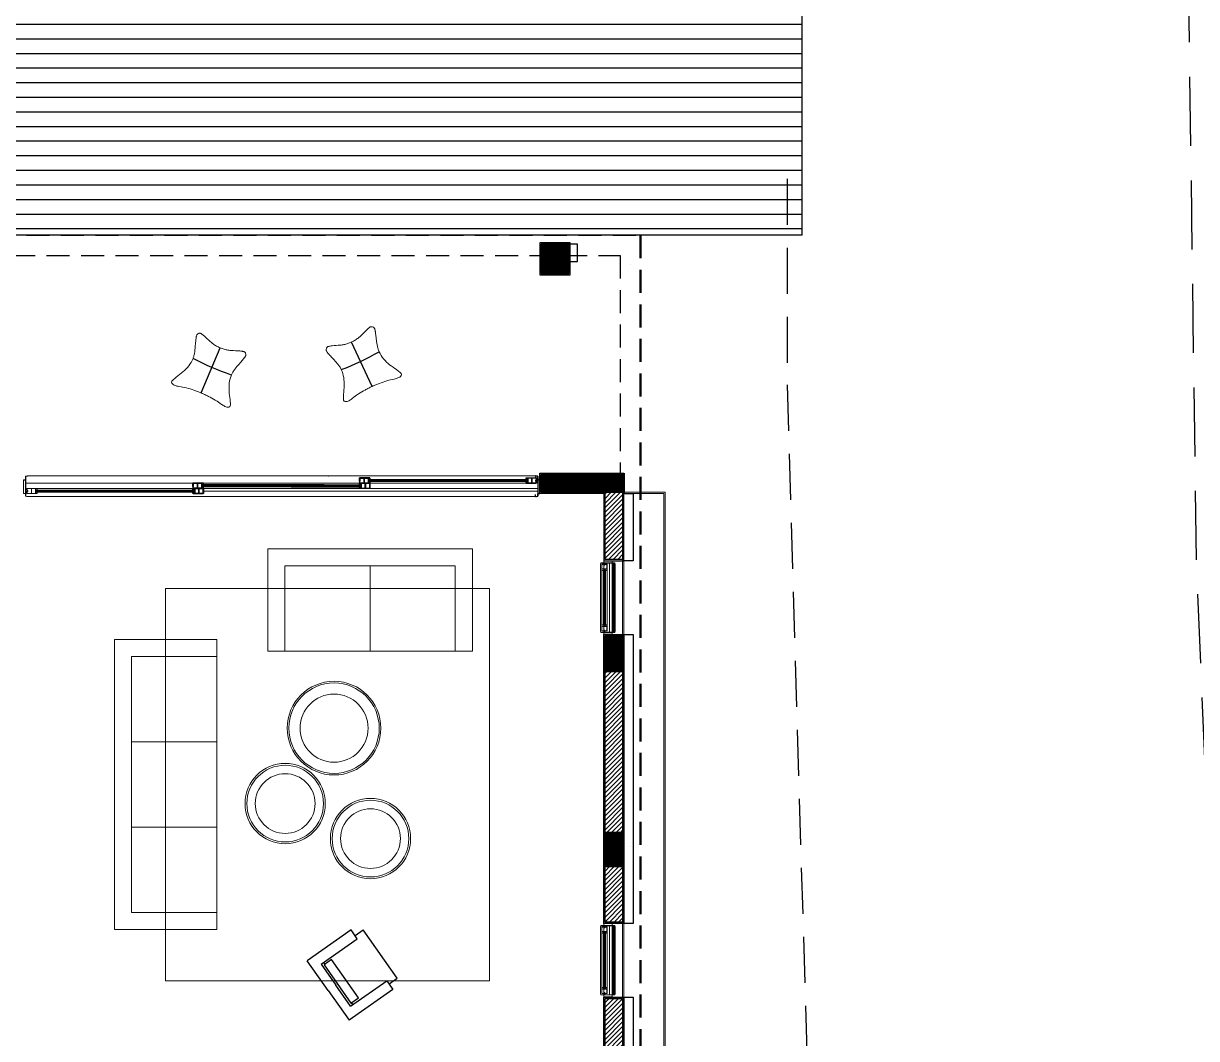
# Model space of a CAD drawing. Extents: x 233 to 569, y -241 to -74.
# Drawn here: x 297.08 to 309.83, y -177.58 to -166.55 of the extents above; entities that cross this region are included whole.
import ezdxf

# ---------------------------------------------------------------- set-up
doc = ezdxf.new("R2010")
doc.units = 0
doc.header["$MEASUREMENT"] = 0
doc.linetypes.add('TRAZOS', pattern=[0.75, 0.5, -0.25])
doc.layers.get('0').update_dxf_attribs({"linetype": 'CONTINUOUS', "lineweight": 50})
for name, color, linetype in [('00 - Muebles', 253, 'CONTINUOUS'), ('2D 00 TERRENO RETIROS', 205, 'CONTINUOUS'), ('2D 00 TERRENOS', 82, 'CONTINUOUS'), ('2D N 0 PB ABER CORTE', 1, 'CONTINUOUS'), ('2D N 0 PB DECO MUEBLES', 251, 'CONTINUOUS'), ('2D N 0 PB MUROS MAMP', 1, 'CONTINUOUS'), ('2D N 0 PB MUROS MAMP HATCH', 10, 'CONTINUOUS'), ('2D N 0 PB MUROS REVOQUES', 7, 'CONTINUOUS'), ('2D N 0 PB PROYECCIONES', 7, 'CONTINUOUS'), ('2D N 0 PB REVESTIMIENTO MURETE PIEDRA', 5, 'CONTINUOUS'), ('2D N 0 PB SOLADO DECK EXTERIOR', 9, 'CONTINUOUS'), ('2D N 00 EST PL COL BORDES', 7, 'CONTINUOUS'), ('2D N 00 EST PL COL HATCH', 92, 'CONTINUOUS')]:
    doc.layers.add(name, color=color, linetype=linetype)
for name, color, linetype, lineweight in [('2D N 0 PB ABER VISTA', 1, 'CONTINUOUS', 9), ('2D N 0 PB CIELORRASOS LINEAS', 172, 'CONTINUOUS', 9), ('2D N 0 PB SOLADO PERIMETRAL EXTERIOR', 254, 'CONTINUOUS', 9)]:
    doc.layers.add(name, color=color, linetype=linetype, lineweight=lineweight)
pattern_1 = [(45, (280.679685, -54.484004), (-0.025, 0.025), [])]

# ---------------------------------------------------------------- blocks, each defined once
blk = doc.blocks.new('bkf planta')
at = {"ltscale": 0.5}
blk.add_line((76.778, 151.811), (76.78, 151.279), dxfattribs=at)
at = {"lineweight": 13}
for points in [[(77.062, 151.689), (77.062, 151.689)], [(77.076, 151.716), (77.076, 151.716)], [(76.778, 151.279), (76.778, 151.279)], [(76.78, 151.279), (76.78, 151.279)]]:
    blk.add_lwpolyline(points, dxfattribs=at)
at = {"ltscale": 0.5}
blk.add_arc((76.803, 148.651), 2.861, 85.9277, 95.0333, dxfattribs=at)
at = {"lineweight": 18}
for points, knots in [([(76.444, 151.837), (76.439, 151.833), (76.433, 151.826), (76.434, 151.818), (76.434, 151.813), (76.439, 151.802), (76.441, 151.797), (76.448, 151.783), (76.455, 151.77), (76.462, 151.757), (76.477, 151.73), (76.493, 151.705), (76.507, 151.678), (76.533, 151.625), (76.553, 151.564), (76.552, 151.501)], [0, 0, 0, 0, 1, 1, 1, 2, 2, 2, 3, 3, 3, 4, 4, 4, 5, 5, 5, 5]), ([(76.778, 151.811), (76.763, 151.811), (76.749, 151.812), (76.735, 151.813), (76.721, 151.813), (76.707, 151.814), (76.693, 151.815), (76.665, 151.816), (76.637, 151.819), (76.609, 151.823), (76.57, 151.828), (76.565, 151.831), (76.527, 151.84), (76.513, 151.843), (76.499, 151.845), (76.485, 151.846), (76.472, 151.846), (76.455, 151.846), (76.444, 151.837)], [0, 0, 0, 0, 1, 1, 1, 2, 2, 2, 3, 3, 3, 4, 4, 4, 5, 5, 5, 6, 6, 6, 6]), ([(76.778, 151.811), (76.794, 151.811), (76.808, 151.812), (76.822, 151.813), (76.836, 151.813), (76.85, 151.814), (76.865, 151.815), (76.893, 151.816), (76.921, 151.819), (76.949, 151.823), (76.988, 151.828), (76.992, 151.831), (77.031, 151.84), (77.045, 151.843), (77.059, 151.845), (77.073, 151.846), (77.086, 151.846), (77.102, 151.846), (77.114, 151.837)], [0, 0, 0, 0, 1, 1, 1, 2, 2, 2, 3, 3, 3, 4, 4, 4, 5, 5, 5, 6, 6, 6, 6]), ([(77.114, 151.837), (77.119, 151.833), (77.125, 151.826), (77.124, 151.818), (77.124, 151.813), (77.119, 151.802), (77.117, 151.797), (77.11, 151.783), (77.103, 151.77), (77.096, 151.757), (77.081, 151.73), (77.065, 151.705), (77.051, 151.678), (77.025, 151.625), (77.005, 151.564), (77.006, 151.503)], [0, 0, 0, 0, 1, 1, 1, 2, 2, 2, 3, 3, 3, 4, 4, 4, 5, 5, 5, 5]), ([(76.552, 151.501), (76.552, 151.49), (76.551, 151.479), (76.549, 151.468), (76.547, 151.455), (76.544, 151.442), (76.541, 151.429), (76.538, 151.417), (76.534, 151.405), (76.531, 151.393), (76.524, 151.372), (76.517, 151.351), (76.51, 151.331), (76.508, 151.323), (76.506, 151.315), (76.503, 151.308), (76.501, 151.301), (76.499, 151.295), (76.498, 151.289), (76.497, 151.286), (76.496, 151.283), (76.495, 151.28), (76.495, 151.277), (76.494, 151.275), (76.493, 151.272), (76.493, 151.271), (76.492, 151.269), (76.492, 151.268), (76.492, 151.266), (76.491, 151.264), (76.491, 151.262), (76.491, 151.259), (76.491, 151.255), (76.491, 151.252), (76.491, 151.249), (76.491, 151.246), (76.492, 151.243), (76.493, 151.237), (76.497, 151.231), (76.502, 151.227)], [0, 0, 0, 0, 1, 1, 1, 2, 2, 2, 3, 3, 3, 4, 4, 4, 5, 5, 5, 6, 6, 6, 7, 7, 7, 8, 8, 8, 9, 9, 9, 10, 10, 10, 11, 11, 11, 12, 12, 12, 13, 13, 13, 13]), ([(77.006, 151.503), (77.006, 151.49), (77.007, 151.479), (77.009, 151.468), (77.011, 151.455), (77.014, 151.442), (77.017, 151.429), (77.02, 151.417), (77.024, 151.405), (77.027, 151.393), (77.034, 151.372), (77.041, 151.351), (77.047, 151.331), (77.05, 151.323), (77.052, 151.315), (77.055, 151.308), (77.056, 151.301), (77.058, 151.295), (77.06, 151.289), (77.061, 151.286), (77.062, 151.283), (77.063, 151.28), (77.063, 151.277), (77.064, 151.275), (77.065, 151.272), (77.065, 151.271), (77.066, 151.269), (77.066, 151.268), (77.066, 151.266), (77.066, 151.264), (77.066, 151.262), (77.067, 151.259), (77.067, 151.255), (77.067, 151.252), (77.067, 151.249), (77.067, 151.246), (77.066, 151.243), (77.065, 151.237), (77.061, 151.231), (77.056, 151.227)], [0, 0, 0, 0, 1, 1, 1, 2, 2, 2, 3, 3, 3, 4, 4, 4, 5, 5, 5, 6, 6, 6, 7, 7, 7, 8, 8, 8, 9, 9, 9, 10, 10, 10, 11, 11, 11, 12, 12, 12, 13, 13, 13, 13]), ([(76.502, 151.227), (76.504, 151.225), (76.506, 151.223), (76.508, 151.222), (76.511, 151.22), (76.513, 151.219), (76.516, 151.218), (76.517, 151.217), (76.518, 151.217), (76.519, 151.217), (76.52, 151.217), (76.521, 151.217), (76.522, 151.217), (76.524, 151.217), (76.527, 151.217), (76.529, 151.217), (76.531, 151.218), (76.533, 151.218), (76.536, 151.219), (76.54, 151.22), (76.544, 151.221), (76.549, 151.222), (76.555, 151.224), (76.562, 151.226), (76.569, 151.228), (76.598, 151.238), (76.626, 151.249), (76.654, 151.259), (76.667, 151.263), (76.679, 151.267), (76.691, 151.27), (76.705, 151.273), (76.719, 151.276), (76.733, 151.278), (76.741, 151.278), (76.748, 151.279), (76.755, 151.279), (76.763, 151.279), (76.77, 151.279), (76.778, 151.279)], [0, 0, 0, 0, 1, 1, 1, 2, 2, 2, 3, 3, 3, 4, 4, 4, 5, 5, 5, 6, 6, 6, 7, 7, 7, 8, 8, 8, 9, 9, 9, 10, 10, 10, 11, 11, 11, 12, 12, 12, 13, 13, 13, 13]), ([(77.056, 151.227), (77.054, 151.225), (77.052, 151.223), (77.05, 151.222), (77.047, 151.22), (77.044, 151.219), (77.042, 151.218), (77.041, 151.217), (77.04, 151.217), (77.038, 151.217), (77.038, 151.217), (77.037, 151.217), (77.036, 151.217), (77.033, 151.217), (77.031, 151.217), (77.029, 151.217), (77.027, 151.218), (77.024, 151.218), (77.022, 151.219), (77.018, 151.22), (77.014, 151.221), (77.009, 151.222), (77.002, 151.224), (76.996, 151.226), (76.989, 151.228), (76.96, 151.238), (76.932, 151.249), (76.903, 151.259), (76.891, 151.263), (76.879, 151.267), (76.866, 151.27), (76.853, 151.273), (76.839, 151.276), (76.824, 151.278), (76.817, 151.278), (76.81, 151.279), (76.803, 151.279), (76.795, 151.279), (76.788, 151.279), (76.78, 151.279)], [0, 0, 0, 0, 1, 1, 1, 2, 2, 2, 3, 3, 3, 4, 4, 4, 5, 5, 5, 6, 6, 6, 7, 7, 7, 8, 8, 8, 9, 9, 9, 10, 10, 10, 11, 11, 11, 12, 12, 12, 13, 13, 13, 13])]:
    blk.add_open_spline(points, degree=3, knots=knots, dxfattribs=at)

msp = doc.modelspace()

# ---------------------------------------------------------------- hatches: boundary and pattern name
at = {"layer": '2D N 0 PB MUROS MAMP HATCH'}
h = msp.add_hatch(dxfattribs=at)
h.set_pattern_fill('JIS_WOOD', color=256, scale=0.05)
h.set_pattern_definition(pattern_1)
h.paths.add_polyline_path([(303.3984, -171.6483), (303.3984, -172.3786), (303.5884, -172.3786), (303.5884, -171.6483)])
h.paths.add_polyline_path([(303.3984, -175.3424), (303.5884, -175.3424), (303.5884, -173.5822), (303.3984, -173.5822)])
h = msp.add_hatch(dxfattribs=at)
h.set_pattern_fill('JIS_WOOD', color=256, scale=0.05)
h.set_pattern_definition(pattern_1)
h.paths.add_polyline_path([(303.3984, -176.3186), (303.5884, -176.3186), (303.5884, -175.716), (303.3984, -175.716)])
h = msp.add_hatch(dxfattribs=at)
h.set_pattern_fill('JIS_WOOD', color=256, scale=0.05)
h.set_pattern_definition([(45, (280.679685, -56.111982), (-0.025, 0.025), [])])
h.paths.add_polyline_path([(303.3984, -177.9466), (303.5884, -177.9466), (303.5884, -177.1486), (303.3984, -177.1486)])
at = {"layer": '2D N 0 PB SOLADO DECK EXTERIOR'}
h = msp.add_hatch(dxfattribs=at)
h.set_pattern_fill('LINE', color=256, scale=0.05)
h.set_pattern_definition([(0, (280.61132, -54.484), (0, 0.15875), [])])
h.paths.add_polyline_path([(296.6376, -162.8325), (286.4785, -162.8325), (286.4785, -166.4764), (293.0835, -166.4764), (293.0835, -170.0164), (295.9831, -170.0164), (295.9831, -168.8565), (305.5404, -168.8564), (305.5404, -146.6097), (306.456, -146.6097), (306.456, -145.2097), (306.456, -144.1097), (304.1878, -144.1097), (304.1878, -166.5325), (296.6376, -166.5325)])
h.paths.add_polyline_path([(293.0835, -167.0339), (295.9831, -167.0339), (295.9831, -170.0164), (293.0835, -170.0164)], flags=17)
at = {"layer": '2D N 00 EST PL COL HATCH'}
h = msp.add_hatch(dxfattribs=at)
h.set_pattern_fill('NET', color=256, scale=0.002, angle=90)
h.set_pattern_definition([(90, (279.926989, -33.707295), (-0.00635, 2e-18), []), (180, (279.926989, -33.707295), (-2e-18, -0.00635), [])])
h.paths.add_polyline_path([(302.705, -168.9514), (303.005, -168.9514), (303.005, -169.2715), (302.705, -169.2714)])
h = msp.add_hatch(dxfattribs=at)
h.set_pattern_fill('NET', color=256, scale=0.002, angle=90)
h.set_pattern_definition([(90, (280.6113246, -54.4840044), (-0.00635, 2e-18), []), (180, (280.6113246, -54.4840044), (-2e-18, -0.00635), [])])
h.paths.add_polyline_path([(303.5884, -171.4573), (302.705, -171.4571), (302.705, -171.6483), (303.5884, -171.6485)])
h = msp.add_hatch(dxfattribs=at)
h.set_pattern_fill('NET', color=256, scale=0.002, angle=90)
h.set_pattern_definition([(90, (280.679685, -49.960467), (-0.00635, 2e-18), []), (180, (280.679685, -49.960467), (-2e-18, -0.00635), [])])
h.paths.add_polyline_path([(303.5884, -173.2219), (303.3984, -173.2218), (303.3984, -173.5954), (303.5884, -173.5954)])
h = msp.add_hatch(dxfattribs=at)
h.set_pattern_fill('NET', color=256, scale=0.002, angle=90)
h.set_pattern_definition([(90, (280.6796956, -52.0810504), (-0.00635, 2e-18), []), (180, (280.6796956, -52.0810504), (-2e-18, -0.00635), [])])
h.paths.add_polyline_path([(303.5884, -175.3424), (303.3984, -175.3424), (303.3984, -175.716), (303.5884, -175.716)])

# ---------------------------------------------------------------- linework, layer by layer
at = {"linetype": 'TRAZOS', "ltscale": 0.5}
msp.add_line((303.7833, -168.8564), (303.7834, -178.1839), dxfattribs=at)
msp.add_line((303.6034, -171.6633), (303.6034, -171.4421))
for points in [[(303.6696, -173.2011), (303.6696, -173.2011)], [(303.6696, -175.498), (303.6697, -175.498)]]:
    msp.add_lwpolyline(points)
at = {"color": 252, "true_color": 0x939598}
msp.add_lwpolyline([(303.5735, -173.9735), (303.573, -173.9735)], dxfattribs=at)
msp.add_lwpolyline([(303.5735, -173.9735), (303.573, -173.9735)], dxfattribs=at)
at = {"layer": '00 - Muebles'}
msp.add_lwpolyline([(302.7982, -169.1414), (303.0982, -169.1414), (303.0982, -168.9514), (302.7982, -168.9514)], close=True, dxfattribs=at)
at = {"layer": '2D 00 TERRENO RETIROS', "color": 252, "linetype": 'TRAZOS', "true_color": 0x939598}
msp.add_lwpolyline([(305.3769, -168.2415), (305.3769, -170.4808), (306.1389, -196.4174), (283.761, -193.0815), (283.761, -165.9198)], dxfattribs=at)
at = {"layer": '2D 00 TERRENOS', "linetype": 'TRAZOS', "ltscale": 1.5}
for p, q in [((309.8257, -172.3837), (309.6442, -158.8835)), ((310.387, -185.8684), (309.8257, -172.3837))]:
    msp.add_line(p, q, dxfattribs=at)
at = {"layer": '2D N 0 PB ABER CORTE', "color": 251}
for p, q in [((302.6419, -171.4727), (302.6419, -171.4932)), ((302.6419, -171.694), (302.6419, -171.6735))]:
    msp.add_line(p, q, dxfattribs=at)
at = {"layer": '2D N 0 PB ABER CORTE', "color": 1}
for p, q in [((302.6655, -171.5249), (302.6655, -171.4771)), ((302.6675, -171.4777), (302.6675, -171.5132)), ((302.6675, -171.5024), (302.6675, -171.4777)), ((302.6675, -171.4801), (302.6675, -171.5049)), ((302.6675, -171.4801), (302.6675, -171.4973)), ((302.6675, -171.5049), (302.6675, -171.4801)), ((302.6428, -171.5168), (302.6419, -171.5219)), ((302.6419, -171.5219), (302.6428, -171.527)), ((302.6435, -171.5219), (302.6442, -171.5175)), ((302.6442, -171.526), (302.6435, -171.5219)), ((302.6516, -171.5159), (302.6438, -171.5159)), ((302.6438, -171.5278), (302.6644, -171.5278)), ((302.6442, -171.5175), (302.6516, -171.5175)), ((302.6644, -171.526), (302.6442, -171.526)), ((302.6521, -171.5169), (302.6521, -171.5164)), ((302.6655, -171.5288), (302.6655, -171.5918)), ((302.6655, -171.5288), (302.6655, -171.6896)), ((302.6675, -171.5167), (302.6675, -171.6607)), ((302.688, -171.5162), (302.668, -171.5162)), ((302.69, -171.5142), (302.6685, -171.5142)), ((302.669, -171.5142), (302.6685, -171.5142)), ((302.688, -171.6612), (302.688, -171.5162)), ((302.69, -171.6633), (302.69, -171.5142)), ((302.6675, -171.6891), (302.6675, -171.6643)), ((302.6675, -171.6643), (302.6675, -171.6891)), ((302.6675, -171.6643), (302.6675, -171.6815)), ((302.668, -171.6612), (302.688, -171.6612)), ((302.669, -171.6633), (302.6685, -171.6633)), ((302.6685, -171.6633), (302.69, -171.6633))]:
    msp.add_line(p, q, dxfattribs=at)
at = {"layer": '2D N 0 PB ABER CORTE'}
for p, q in [((299.0316, -171.5498), (298.919, -171.5498)), ((298.919, -171.5863), (298.919, -171.5498)), ((298.919, -171.5863), (298.919, -171.6067)), ((298.919, -171.625), (298.919, -171.6064)), ((298.919, -171.6064), (299.0316, -171.6064)), ((298.919, -171.6067), (299.0316, -171.6067)), ((298.9205, -171.5514), (298.9664, -171.5514)), ((298.9205, -171.5514), (298.9205, -171.5863)), ((298.9205, -171.6051), (298.9205, -171.5863)), ((298.9664, -171.6051), (298.9205, -171.6051)), ((298.9205, -171.609), (298.9205, -171.625)), ((298.9348, -171.608), (298.9215, -171.608)), ((298.9359, -171.6607), (298.9359, -171.609)), ((298.9374, -171.609), (298.9374, -171.6607)), ((298.9806, -171.608), (298.9384, -171.608)), ((298.9674, -171.5524), (298.9674, -171.6041)), ((298.9689, -171.6041), (298.9689, -171.5524)), ((298.97, -171.5514), (299.0122, -171.5514)), ((299.0122, -171.6051), (298.97, -171.6051)), ((298.9816, -171.6607), (298.9816, -171.609)), ((298.9832, -171.609), (298.9832, -171.6607)), ((299.0301, -171.608), (298.9842, -171.608)), ((299.0132, -171.5524), (299.0132, -171.6041)), ((299.0147, -171.6041), (299.0147, -171.5524)), ((299.0157, -171.5514), (299.0291, -171.5514)), ((299.0291, -171.6051), (299.0157, -171.6051)), ((300.3432, -171.5684), (299.0237, -171.5684)), ((299.0237, -171.5684), (299.0237, -171.5887)), ((299.0237, -171.5684), (299.0316, -171.5684)), ((300.3511, -171.5785), (299.0237, -171.5785)), ((300.3511, -171.5887), (299.0237, -171.5887)), ((299.0237, -171.5887), (299.0316, -171.5887)), ((299.0301, -171.5524), (299.0301, -171.5684)), ((299.0301, -171.5887), (299.0301, -171.6041)), ((299.0301, -171.6617), (299.0301, -171.608)), ((299.0316, -171.5684), (299.0316, -171.5498)), ((299.0316, -171.6067), (299.0316, -171.5887)), ((299.0316, -171.6064), (299.0316, -171.6633)), ((299.986, -171.5785), (300.7374, -171.5785)), ((299.986, -171.5886), (300.7374, -171.5886)), ((299.994, -171.5683), (300.7295, -171.5683)), ((300.8421, -171.4932), (300.7295, -171.4932)), ((300.7295, -171.5297), (300.7295, -171.4932)), ((300.7295, -171.5297), (300.7295, -171.55)), ((300.7295, -171.5684), (300.7295, -171.5498)), ((300.7295, -171.5498), (300.8421, -171.5498)), ((300.7295, -171.55), (300.8421, -171.55)), ((300.7374, -171.5684), (300.7295, -171.5684)), ((300.7374, -171.5886), (300.7295, -171.5886)), ((300.7295, -171.6066), (300.7295, -171.5886)), ((300.8421, -171.6066), (300.7295, -171.6066)), ((300.731, -171.4947), (300.7769, -171.4947)), ((300.731, -171.4947), (300.731, -171.5297)), ((300.731, -171.5485), (300.731, -171.5297)), ((300.7769, -171.5485), (300.731, -171.5485)), ((300.731, -171.5524), (300.731, -171.5684)), ((300.731, -171.5886), (300.731, -171.6041)), ((300.7454, -171.5513), (300.7321, -171.5513)), ((300.7321, -171.6051), (300.7454, -171.6051)), ((300.7374, -171.5684), (300.7374, -171.5886)), ((300.7464, -171.6041), (300.7464, -171.5524)), ((300.7479, -171.5524), (300.7479, -171.6041)), ((300.7911, -171.5513), (300.7489, -171.5513)), ((300.7489, -171.6051), (300.7911, -171.6051)), ((300.7779, -171.4958), (300.7779, -171.5475)), ((300.7795, -171.5475), (300.7795, -171.4958)), ((300.7805, -171.4947), (300.8227, -171.4947)), ((300.8227, -171.5485), (300.7805, -171.5485)), ((300.7922, -171.6041), (300.7922, -171.5524)), ((300.7937, -171.5524), (300.7937, -171.6041)), ((300.8406, -171.5513), (300.7947, -171.5513)), ((300.7947, -171.6051), (300.8406, -171.6051)), ((300.8237, -171.4958), (300.8237, -171.5475)), ((300.8252, -171.5475), (300.8252, -171.4958)), ((300.8263, -171.4947), (300.8396, -171.4947)), ((300.8396, -171.5485), (300.8263, -171.5485)), ((300.8342, -171.5118), (300.8342, -171.532)), ((300.8342, -171.5118), (300.8421, -171.5118)), ((302.5474, -171.5219), (300.8342, -171.5219)), ((302.5474, -171.532), (300.8342, -171.532)), ((300.8342, -171.532), (300.8421, -171.532)), ((300.8406, -171.4958), (300.8406, -171.5118)), ((302.5474, -171.5117), (300.8406, -171.5117)), ((300.8406, -171.532), (300.8406, -171.5475)), ((300.8406, -171.6051), (300.8406, -171.5513)), ((300.8406, -171.5684), (300.8421, -171.5684)), ((300.8406, -171.5785), (300.8421, -171.5785)), ((300.8406, -171.5886), (300.8421, -171.5886)), ((300.8421, -171.5118), (300.8421, -171.4932)), ((300.8421, -171.55), (300.8421, -171.532)), ((300.8421, -171.5498), (300.8421, -171.6066)), ((302.5395, -171.4932), (302.6521, -171.4932)), ((302.5395, -171.5117), (302.5395, -171.4932)), ((302.5474, -171.5117), (302.5395, -171.5117)), ((302.5474, -171.532), (302.5395, -171.532)), ((302.5395, -171.55), (302.5395, -171.532)), ((302.6521, -171.55), (302.5395, -171.55)), ((302.541, -171.4957), (302.541, -171.5117)), ((302.541, -171.532), (302.541, -171.5475)), ((302.5554, -171.4947), (302.5421, -171.4947)), ((302.5421, -171.5485), (302.5554, -171.5485)), ((302.5474, -171.5117), (302.5474, -171.532)), ((302.5564, -171.5475), (302.5564, -171.4957)), ((302.5579, -171.4957), (302.5579, -171.5475)), ((302.6011, -171.4947), (302.5589, -171.4947)), ((302.5589, -171.5485), (302.6011, -171.5485)), ((302.6022, -171.5475), (302.6022, -171.4957)), ((302.6037, -171.4957), (302.6037, -171.5475)), ((302.6506, -171.4947), (302.6047, -171.4947)), ((302.6047, -171.5485), (302.6506, -171.5485)), ((302.6506, -171.4947), (302.6506, -171.5136)), ((302.6521, -171.5136), (302.6506, -171.5136)), ((302.6521, -171.5297), (302.6506, -171.5297)), ((302.6506, -171.5485), (302.6506, -171.5297)), ((302.6521, -171.5136), (302.6521, -171.4932)), ((302.6521, -171.5297), (302.6521, -171.55)), ((297.219, -171.625), (298.919, -171.625)), ((297.219, -171.6453), (298.919, -171.6453)), ((297.5614, -171.6351), (298.9269, -171.6351)), ((298.9269, -171.625), (298.919, -171.625)), ((298.9269, -171.6453), (298.919, -171.6453)), ((298.919, -171.6633), (298.919, -171.6453)), ((299.0316, -171.6633), (298.919, -171.6633)), ((298.9205, -171.6453), (298.9205, -171.6607)), ((298.9215, -171.6617), (298.9348, -171.6617)), ((298.9269, -171.625), (298.9269, -171.6453)), ((298.9384, -171.6617), (298.9806, -171.6617)), ((298.9842, -171.6617), (299.0301, -171.6617)), ((299.0301, -171.625), (299.0316, -171.625)), ((299.0301, -171.6351), (299.0316, -171.6351)), ((299.0301, -171.6453), (299.0316, -171.6453))]:
    msp.add_line(p, q, dxfattribs=at)
at = {"layer": '2D N 0 PB ABER CORTE', "color": 1}
for centre, radius, start, end in [((302.6429, -171.4727), 0.00102, 90.77429, 330.43845), ((302.644, -171.5485), 0.0768, 73.87238, 90.77429), ((302.644, -171.5485), 0.0753, 73.98661, 90.10147), ((302.6644, -171.4771), 0.00102, 0, 73.98661), ((302.6644, -171.4777), 0.00307, 0, 73.87238), ((302.6438, -171.5169), 0.00102, 90, 170), ((302.6438, -171.5268), 0.00102, 190, 270), ((302.6516, -171.5164), 0.000512, 0, 90), ((302.6516, -171.5169), 0.000512, 270, 0), ((302.6644, -171.5249), 0.00102, 270, 0), ((302.6644, -171.5288), 0.00102, 0, 90), ((302.6685, -171.5132), 0.00102, 180, 270), ((302.668, -171.5167), 0.000512, 90, 180), ((302.6429, -171.694), 0.00102, 29.56155, 269.22571), ((302.644, -171.6182), 0.0768, 269.22571, 286.12762), ((302.644, -171.6182), 0.0753, 269.89853, 286.01339), ((302.6644, -171.6896), 0.00102, 286.01339, 0), ((302.6644, -171.6891), 0.00307, 286.12762, 0), ((302.668, -171.6607), 0.000512, 180, 270), ((302.6685, -171.6643), 0.00102, 90, 180)]:
    msp.add_arc(centre, radius, start, end, dxfattribs=at)
at = {"layer": '2D N 0 PB ABER CORTE'}
for centre, start, end in [((298.9215, -171.609), 90, 180), ((298.9348, -171.609), 0, 90), ((298.9384, -171.609), 90, 180), ((298.9664, -171.5524), 0, 90), ((298.9664, -171.6041), 270, 0), ((298.97, -171.5524), 90, 180), ((298.97, -171.6041), 180, 270), ((298.9806, -171.609), 0, 90), ((298.9842, -171.609), 90, 180), ((299.0122, -171.5524), 0, 90), ((299.0122, -171.6041), 270, 0), ((299.0157, -171.5524), 90, 180), ((299.0157, -171.6041), 180, 270), ((299.0291, -171.5524), 0, 90), ((299.0291, -171.6041), 270, 0), ((300.7321, -171.5524), 90, 180), ((300.7321, -171.6041), 180, 270), ((300.7454, -171.5524), 0, 90), ((300.7454, -171.6041), 270, 0), ((300.7489, -171.5524), 90, 180), ((300.7489, -171.6041), 180, 270), ((300.7769, -171.4958), 0, 90), ((300.7769, -171.5475), 270, 0), ((300.7805, -171.4958), 90, 180), ((300.7805, -171.5475), 180, 270), ((300.7911, -171.5524), 0, 90), ((300.7911, -171.6041), 270, 0), ((300.7947, -171.5524), 90, 180), ((300.7947, -171.6041), 180, 270), ((300.8227, -171.4958), 0, 90), ((300.8227, -171.5475), 270, 0), ((300.8263, -171.4958), 90, 180), ((300.8263, -171.5475), 180, 270), ((300.8396, -171.4958), 0, 90), ((300.8396, -171.5475), 270, 0), ((302.5421, -171.4957), 90, 180), ((302.5421, -171.5475), 180, 270), ((302.5554, -171.4957), 0, 90), ((302.5554, -171.5475), 270, 0), ((302.5589, -171.4957), 90, 180), ((302.5589, -171.5475), 180, 270), ((302.6011, -171.4957), 0, 90), ((302.6011, -171.5475), 270, 0), ((302.6047, -171.4957), 90, 180), ((302.6047, -171.5475), 180, 270), ((298.9215, -171.6607), 180, 270), ((298.9348, -171.6607), 270, 0), ((298.9384, -171.6607), 180, 270), ((298.9806, -171.6607), 270, 0), ((298.9842, -171.6607), 180, 270)]:
    msp.add_arc(centre, 0.00102, start, end, dxfattribs=at)
at = {"layer": '2D N 0 PB ABER VISTA', "color": 1}
for p, q in [((297.0989, -171.5024), (297.0989, -171.4777)), ((297.0989, -171.4801), (297.0989, -171.5049)), ((297.0989, -171.4801), (297.0989, -171.4973)), ((297.0989, -171.5132), (297.0989, -171.4801)), ((297.101, -171.5249), (297.101, -171.4771)), ((297.0764, -171.5142), (297.0979, -171.5142)), ((297.0764, -171.6633), (297.0764, -171.5142)), ((297.0784, -171.5162), (297.0984, -171.5162)), ((297.0784, -171.6612), (297.0784, -171.5162)), ((297.0974, -171.5142), (297.0979, -171.5142)), ((297.0989, -171.5167), (297.0989, -171.5698)), ((297.0989, -171.5698), (297.0989, -171.6607)), ((297.101, -171.5249), (297.101, -171.6896)), ((297.0979, -171.6633), (297.0764, -171.6633)), ((297.0984, -171.6612), (297.0784, -171.6612)), ((297.0974, -171.6633), (297.0979, -171.6633)), ((297.0989, -171.6553), (297.0989, -171.6607)), ((297.0989, -171.6891), (297.0989, -171.6643)), ((297.0989, -171.6643), (297.0989, -171.6891)), ((297.0989, -171.6643), (297.0989, -171.6815)), ((297.101, -171.6421), (297.101, -171.6896)), ((297.101, -171.6513), (297.101, -171.6896)), ((297.102, -171.6392), (297.1223, -171.6392)), ((297.1226, -171.641), (297.102, -171.641)), ((297.1143, -171.6302), (297.1143, -171.6297)), ((297.1148, -171.6292), (297.1226, -171.6292)), ((297.1222, -171.6307), (297.1148, -171.6307)), ((297.123, -171.6351), (297.1222, -171.6307)), ((297.1223, -171.6392), (297.123, -171.6351)), ((297.1236, -171.63), (297.1245, -171.6351)), ((297.1245, -171.6351), (297.1236, -171.6402)), ((303.3941, -172.4182), (303.3528, -172.4182)), ((303.3824, -172.4162), (303.3534, -172.4162)), ((303.4758, -172.3936), (303.3834, -172.3936)), ((303.3834, -172.3936), (303.3834, -172.4151)), ((303.3834, -172.4146), (303.3834, -172.4151)), ((303.3851, -172.432), (303.3851, -172.4399)), ((303.3854, -172.3957), (303.3854, -172.4156)), ((303.4738, -172.3957), (303.3854, -172.3957)), ((303.3861, -172.4315), (303.3856, -172.4315)), ((303.3859, -172.4162), (303.4733, -172.4162)), ((303.386, -172.4409), (303.3911, -172.4418)), ((303.3867, -172.4394), (303.3867, -172.432)), ((303.3911, -172.4402), (303.3867, -172.4394)), ((303.3952, -172.4395), (303.3911, -172.4402)), ((303.3911, -172.4418), (303.3962, -172.4409)), ((303.3952, -172.4192), (303.3952, -172.4395)), ((303.397, -172.4399), (303.397, -172.4192)), ((303.398, -172.4182), (303.461, -172.4182)), ((303.398, -172.4182), (303.5021, -172.4182)), ((303.4638, -172.4182), (303.5021, -172.4182)), ((303.4678, -172.4162), (303.4733, -172.4162)), ((303.4738, -172.4156), (303.4738, -172.3957)), ((303.4758, -172.4151), (303.4758, -172.3936)), ((303.4758, -172.4146), (303.4758, -172.4151)), ((303.5016, -172.4162), (303.4768, -172.4162)), ((303.4768, -172.4162), (303.494, -172.4162)), ((303.4768, -172.4162), (303.5016, -172.4162)), ((303.3851, -173.1552), (303.3851, -173.1474)), ((303.386, -173.1464), (303.3911, -173.1455)), ((303.3911, -173.1471), (303.3867, -173.1478)), ((303.3867, -173.1478), (303.3867, -173.1552)), ((303.3911, -173.1455), (303.3962, -173.1464)), ((303.3952, -173.1478), (303.3911, -173.1471)), ((303.3952, -173.168), (303.3952, -173.1478)), ((303.397, -173.1474), (303.397, -173.168)), ((303.3941, -173.169), (303.3528, -173.169)), ((303.3824, -173.1711), (303.3534, -173.1711)), ((303.3834, -173.1936), (303.3834, -173.1721)), ((303.3834, -173.1726), (303.3834, -173.1721)), ((303.4758, -173.1936), (303.3834, -173.1936)), ((303.3854, -173.1916), (303.3854, -173.1716)), ((303.4738, -173.1916), (303.3854, -173.1916)), ((303.3861, -173.1557), (303.3856, -173.1557)), ((303.3859, -173.1711), (303.4733, -173.1711)), ((303.398, -173.169), (303.461, -173.169)), ((303.398, -173.169), (303.5021, -173.169)), ((303.4638, -173.169), (303.5021, -173.169)), ((303.4678, -173.1711), (303.4733, -173.1711)), ((303.4738, -173.1716), (303.4738, -173.1916)), ((303.4758, -173.1726), (303.4758, -173.1721)), ((303.4758, -173.1721), (303.4758, -173.1936)), ((303.5016, -173.1711), (303.4768, -173.1711)), ((303.4768, -173.1711), (303.494, -173.1711)), ((303.4768, -173.1711), (303.5016, -173.1711)), ((303.4758, -176.3336), (303.3834, -176.3336)), ((303.3834, -176.3336), (303.3834, -176.3551)), ((303.3854, -176.3357), (303.3854, -176.3556)), ((303.4738, -176.3357), (303.3854, -176.3357)), ((303.4738, -176.3556), (303.4738, -176.3357)), ((303.4758, -176.3551), (303.4758, -176.3336)), ((303.3941, -176.3582), (303.3528, -176.3582)), ((303.3824, -176.3562), (303.3534, -176.3562)), ((303.3834, -176.3546), (303.3834, -176.3551)), ((303.3851, -176.372), (303.3851, -176.3798)), ((303.3861, -176.3715), (303.3856, -176.3715)), ((303.3859, -176.3562), (303.4733, -176.3562)), ((303.386, -176.3809), (303.3911, -176.3818)), ((303.3867, -176.3794), (303.3867, -176.372)), ((303.3911, -176.3802), (303.3867, -176.3794)), ((303.3952, -176.3795), (303.3911, -176.3802)), ((303.3911, -176.3818), (303.3962, -176.3809)), ((303.3952, -176.3592), (303.3952, -176.3795)), ((303.397, -176.3798), (303.397, -176.3592)), ((303.398, -176.3582), (303.461, -176.3582)), ((303.398, -176.3582), (303.5021, -176.3582)), ((303.4638, -176.3582), (303.5021, -176.3582)), ((303.4678, -176.3562), (303.4733, -176.3562)), ((303.4758, -176.3546), (303.4758, -176.3551)), ((303.5016, -176.3562), (303.4768, -176.3562)), ((303.4768, -176.3562), (303.494, -176.3562)), ((303.4768, -176.3562), (303.5016, -176.3562)), ((303.3851, -177.0952), (303.3851, -177.0874)), ((303.3861, -177.0957), (303.3856, -177.0957)), ((303.386, -177.0864), (303.3911, -177.0855)), ((303.3911, -177.087), (303.3867, -177.0878)), ((303.3867, -177.0878), (303.3867, -177.0952)), ((303.3911, -177.0855), (303.3962, -177.0864)), ((303.3952, -177.0878), (303.3911, -177.087)), ((303.3952, -177.108), (303.3952, -177.0878)), ((303.397, -177.0874), (303.397, -177.108)), ((303.3941, -177.109), (303.3528, -177.109)), ((303.3824, -177.1111), (303.3534, -177.1111)), ((303.3834, -177.1336), (303.3834, -177.1121)), ((303.3834, -177.1126), (303.3834, -177.1121)), ((303.4758, -177.1336), (303.3834, -177.1336)), ((303.3854, -177.1316), (303.3854, -177.1116)), ((303.4738, -177.1316), (303.3854, -177.1316)), ((303.3859, -177.1111), (303.4733, -177.1111)), ((303.398, -177.109), (303.461, -177.109)), ((303.398, -177.109), (303.5021, -177.109)), ((303.4638, -177.109), (303.5021, -177.109)), ((303.4678, -177.1111), (303.4733, -177.1111)), ((303.4738, -177.1116), (303.4738, -177.1316)), ((303.4758, -177.1126), (303.4758, -177.1121)), ((303.4758, -177.1121), (303.4758, -177.1336)), ((303.5016, -177.1111), (303.4768, -177.1111)), ((303.4768, -177.1111), (303.494, -177.1111)), ((303.4768, -177.1111), (303.5016, -177.1111))]:
    msp.add_line(p, q, dxfattribs=at)
at = {"layer": '2D N 0 PB ABER VISTA', "color": 251}
for p, q in [((302.645, -171.4717), (297.1213, -171.4717)), ((297.101, -171.5496), (298.37, -171.5496)), ((297.2269, -171.6067), (300.2682, -171.6067)), ((297.5693, -171.5498), (300.4559, -171.5498)), ((302.6521, -171.5498), (299.8813, -171.5498)), ((302.6655, -171.6066), (300.0689, -171.6066)), ((297.1214, -171.695), (302.645, -171.695)), ((297.219, -171.6352), (298.3323, -171.6352)), ((299.0316, -171.6378), (302.6655, -171.6378)), ((303.3474, -173.1465), (303.3474, -172.4407)), ((303.3621, -173.0889), (303.3625, -172.4984)), ((303.419, -173.0889), (303.419, -172.4984)), ((303.4477, -173.169), (303.4477, -172.4182)), ((303.4758, -173.169), (303.4758, -172.4182)), ((303.4856, -173.169), (303.4856, -172.4182)), ((303.4959, -173.169), (303.4959, -172.4182)), ((303.5076, -173.1465), (303.5076, -172.4407)), ((303.3474, -177.0865), (303.3474, -176.3807)), ((303.3621, -177.0289), (303.3625, -176.4384)), ((303.419, -177.0289), (303.419, -176.4384)), ((303.4477, -177.109), (303.4477, -176.3582)), ((303.4758, -177.109), (303.4758, -176.3582)), ((303.4856, -177.109), (303.4856, -176.3582)), ((303.4959, -177.109), (303.4959, -176.3582)), ((303.5076, -177.0865), (303.5076, -176.3807))]:
    msp.add_line(p, q, dxfattribs=at)
at = {"layer": '2D N 0 PB ABER VISTA'}
for p, q in [((297.2269, -171.6064), (297.1143, -171.6064)), ((297.1143, -171.6268), (297.1143, -171.6064)), ((297.1158, -171.608), (297.1158, -171.6268)), ((297.1158, -171.608), (297.1617, -171.608)), ((297.1627, -171.609), (297.1627, -171.6607)), ((297.1643, -171.6607), (297.1643, -171.609)), ((297.1653, -171.608), (297.2075, -171.608)), ((297.2085, -171.609), (297.2085, -171.6607)), ((297.21, -171.6607), (297.21, -171.609)), ((297.2111, -171.608), (297.2244, -171.608)), ((297.2254, -171.609), (297.2254, -171.625)), ((297.2269, -171.625), (297.2269, -171.6064)), ((297.1143, -171.6268), (297.1158, -171.6268)), ((297.1143, -171.6429), (297.1158, -171.6429)), ((297.1143, -171.6429), (297.1143, -171.6633)), ((297.1143, -171.6633), (297.2269, -171.6633)), ((297.1158, -171.6617), (297.1158, -171.6429)), ((297.1617, -171.6617), (297.1158, -171.6617)), ((297.2075, -171.6617), (297.1653, -171.6617)), ((297.2244, -171.6617), (297.2111, -171.6617)), ((297.219, -171.625), (297.2269, -171.625)), ((297.219, -171.625), (297.219, -171.6453)), ((297.219, -171.6453), (297.2269, -171.6453)), ((297.2254, -171.6453), (297.2254, -171.6607)), ((297.2269, -171.6633), (297.2269, -171.6453)), ((303.3624, -172.4984), (303.3624, -172.4315)), ((303.3828, -172.4315), (303.3624, -172.4315)), ((303.3809, -172.4984), (303.3624, -172.4984)), ((303.3639, -172.4331), (303.3828, -172.4331)), ((303.3639, -172.4331), (303.3639, -172.4789)), ((303.3639, -172.4825), (303.3639, -172.4958)), ((303.3649, -172.48), (303.4167, -172.48)), ((303.3649, -172.48), (303.4167, -172.48)), ((303.4167, -172.4815), (303.3649, -172.4815)), ((303.4167, -172.4815), (303.3649, -172.4815)), ((303.3649, -172.4969), (303.3809, -172.4969)), ((303.3809, -172.4905), (303.4012, -172.4905)), ((303.3809, -172.4905), (303.3809, -172.4984)), ((303.3809, -173.0889), (303.3809, -172.4984)), ((303.3828, -172.4315), (303.3828, -172.4331)), ((303.3911, -173.0968), (303.3911, -172.4905)), ((303.3988, -172.4315), (303.4192, -172.4315)), ((303.3988, -172.4315), (303.3988, -172.4331)), ((303.4177, -172.4331), (303.3988, -172.4331)), ((303.4012, -172.4905), (303.4012, -172.4984)), ((303.4012, -172.4969), (303.4167, -172.4969)), ((303.4012, -173.0889), (303.4012, -172.4984)), ((303.4192, -172.4984), (303.4012, -172.4984)), ((303.4177, -172.4789), (303.4177, -172.4331)), ((303.4177, -172.4958), (303.4177, -172.4825)), ((303.4192, -172.4315), (303.4192, -172.4984)), ((303.3809, -173.0889), (303.3624, -173.0889)), ((303.3624, -173.0889), (303.3624, -173.1557)), ((303.3639, -173.1047), (303.3639, -173.0914)), ((303.3639, -173.1542), (303.3639, -173.1083)), ((303.3649, -173.0904), (303.3809, -173.0904)), ((303.4167, -173.1058), (303.3649, -173.1058)), ((303.4167, -173.1058), (303.3649, -173.1058)), ((303.3649, -173.1073), (303.4167, -173.1073)), ((303.3649, -173.1073), (303.4167, -173.1073)), ((303.3809, -173.0968), (303.3809, -173.0889)), ((303.3809, -173.0968), (303.4012, -173.0968)), ((303.4012, -173.0968), (303.4012, -173.0889)), ((303.4192, -173.0889), (303.4012, -173.0889)), ((303.4012, -173.0904), (303.4167, -173.0904)), ((303.4177, -173.0914), (303.4177, -173.1047)), ((303.4177, -173.1083), (303.4177, -173.1542)), ((303.4192, -173.1557), (303.4192, -173.0889)), ((303.3828, -173.1557), (303.3624, -173.1557)), ((303.3639, -173.1542), (303.3828, -173.1542)), ((303.3828, -173.1557), (303.3828, -173.1542)), ((303.4177, -173.1542), (303.3988, -173.1542)), ((303.3988, -173.1557), (303.3988, -173.1542)), ((303.3988, -173.1557), (303.4192, -173.1557)), ((303.3624, -176.4384), (303.3624, -176.3715)), ((303.3828, -176.3715), (303.3624, -176.3715)), ((303.3809, -176.4384), (303.3624, -176.4384)), ((303.3639, -176.373), (303.3828, -176.373)), ((303.3639, -176.373), (303.3639, -176.4189)), ((303.3639, -176.4225), (303.3639, -176.4358)), ((303.3649, -176.42), (303.4167, -176.42)), ((303.3649, -176.42), (303.4167, -176.42)), ((303.4167, -176.4215), (303.3649, -176.4215)), ((303.4167, -176.4215), (303.3649, -176.4215)), ((303.3649, -176.4369), (303.3809, -176.4369)), ((303.3809, -176.4305), (303.4012, -176.4305)), ((303.3809, -176.4305), (303.3809, -176.4384)), ((303.3809, -177.0289), (303.3809, -176.4384)), ((303.3828, -176.3715), (303.3828, -176.373)), ((303.3911, -177.0368), (303.3911, -176.4305)), ((303.3988, -176.3715), (303.4192, -176.3715)), ((303.3988, -176.3715), (303.3988, -176.373)), ((303.4177, -176.373), (303.3988, -176.373)), ((303.4012, -176.4305), (303.4012, -176.4384)), ((303.4012, -176.4369), (303.4167, -176.4369)), ((303.4012, -177.0289), (303.4012, -176.4384)), ((303.4192, -176.4384), (303.4012, -176.4384)), ((303.4177, -176.4189), (303.4177, -176.373)), ((303.4177, -176.4358), (303.4177, -176.4225)), ((303.4192, -176.3715), (303.4192, -176.4384)), ((303.3809, -177.0289), (303.3624, -177.0289)), ((303.3624, -177.0289), (303.3624, -177.0957)), ((303.3828, -177.0957), (303.3624, -177.0957)), ((303.3639, -177.0447), (303.3639, -177.0314)), ((303.3639, -177.0942), (303.3639, -177.0483)), ((303.3639, -177.0942), (303.3828, -177.0942)), ((303.3649, -177.0304), (303.3809, -177.0304)), ((303.4167, -177.0458), (303.3649, -177.0458)), ((303.4167, -177.0458), (303.3649, -177.0458)), ((303.3649, -177.0473), (303.4167, -177.0473)), ((303.3649, -177.0473), (303.4167, -177.0473)), ((303.3809, -177.0368), (303.3809, -177.0289)), ((303.3809, -177.0368), (303.4012, -177.0368)), ((303.3828, -177.0957), (303.3828, -177.0942)), ((303.4177, -177.0942), (303.3988, -177.0942)), ((303.3988, -177.0957), (303.3988, -177.0942)), ((303.3988, -177.0957), (303.4192, -177.0957)), ((303.4012, -177.0368), (303.4012, -177.0289)), ((303.4192, -177.0289), (303.4012, -177.0289)), ((303.4012, -177.0304), (303.4167, -177.0304)), ((303.4177, -177.0314), (303.4177, -177.0447)), ((303.4177, -177.0483), (303.4177, -177.0942)), ((303.4192, -177.0957), (303.4192, -177.0289))]:
    msp.add_line(p, q, dxfattribs=at)
at = {"layer": '2D N 0 PB ABER VISTA', "color": 1}
for centre, radius, start, end in [((297.102, -171.4777), 0.00307, 106.12762, 180), ((297.102, -171.4771), 0.00102, 106.01339, 180), ((297.1225, -171.5485), 0.0768, 89.22571, 106.12762), ((297.1225, -171.5485), 0.0753, 89.89853, 106.01339), ((297.1235, -171.4727), 0.00102, 209.56155, 89.22571), ((299.947, -171.4727), 0.00102, 209.56155, 89.22571), ((300.3902, -171.4728), 0.00102, 90.77429, 330.43845), ((297.0979, -171.5132), 0.00102, 270, 0), ((297.0984, -171.5167), 0.000512, 0, 90), ((297.0979, -171.6643), 0.00102, 360, 90), ((297.0984, -171.6607), 0.000512, 270, 0), ((297.102, -171.6891), 0.00307, 180, 253.87238), ((297.102, -171.6896), 0.00102, 180, 253.98661), ((297.1225, -171.6182), 0.0768, 253.87238, 270.77429), ((297.1225, -171.6182), 0.0753, 253.98661, 270.10147), ((297.1148, -171.6297), 0.000512, 90, 180), ((297.1148, -171.6302), 0.000512, 180, 270), ((297.1226, -171.6302), 0.00102, 10, 90), ((297.1226, -171.64), 0.00102, 270, 350), ((297.1235, -171.694), 0.00102, 270.77429, 150.43845), ((303.4242, -172.4397), 0.0768, 163.87238, 180.77429), ((303.3484, -172.4407), 0.00102, 180.77429, 60.43845), ((303.4242, -172.4397), 0.0753, 163.98661, 180.10147), ((303.3534, -172.4192), 0.00307, 90, 163.87238), ((303.3528, -172.4192), 0.00102, 90, 163.98661), ((303.3824, -172.4151), 0.00102, 270, 0), ((303.3856, -172.432), 0.000512, 90, 180), ((303.3861, -172.4399), 0.00102, 180, 260), ((303.3859, -172.4156), 0.000512, 180, 270), ((303.3861, -172.432), 0.000512, 360, 90), ((303.3941, -172.4192), 0.00102, 0, 90), ((303.396, -172.4399), 0.00102, 280, 0), ((303.398, -172.4192), 0.00102, 90, 180), ((303.4733, -172.4156), 0.000512, 270, 0), ((303.4768, -172.4151), 0.00102, 180, 270), ((303.5016, -172.4192), 0.00307, 16.12762, 90), ((303.5021, -172.4192), 0.00102, 16.01339, 90), ((303.4308, -172.4397), 0.0753, 359.89853, 16.01339), ((303.4308, -172.4397), 0.0768, 359.22571, 16.12762), ((303.5065, -172.4407), 0.00102, 119.56155, 359.22571), ((303.3484, -173.1465), 0.00102, 299.56155, 179.22571), ((303.4242, -173.1475), 0.0768, 179.22571, 196.12762), ((303.4242, -173.1475), 0.0753, 179.89853, 196.01339), ((303.3861, -173.1474), 0.00102, 100, 180), ((303.396, -173.1474), 0.00102, 0, 80), ((303.4308, -173.1475), 0.0753, 343.98661, 0.10147), ((303.4308, -173.1475), 0.0768, 343.87238, 0.77429), ((303.5065, -173.1465), 0.00102, 0.77429, 240.43845), ((303.3534, -173.168), 0.00307, 196.12762, 270), ((303.3528, -173.168), 0.00102, 196.01339, 270), ((303.3824, -173.1721), 0.00102, 0, 90), ((303.3856, -173.1552), 0.000512, 180, 270), ((303.3859, -173.1716), 0.000512, 90, 180), ((303.3861, -173.1552), 0.000512, 270, 0), ((303.3941, -173.168), 0.00102, 270, 0), ((303.398, -173.168), 0.00102, 180, 270), ((303.4733, -173.1716), 0.000512, 0, 90), ((303.4768, -173.1721), 0.00102, 90, 180), ((303.5016, -173.168), 0.00307, 270, 343.87238), ((303.5021, -173.168), 0.00102, 270, 343.98661), ((303.4242, -176.3797), 0.0768, 163.87238, 180.77429), ((303.3484, -176.3807), 0.00102, 180.77429, 60.43845), ((303.4242, -176.3797), 0.0753, 163.98661, 180.10147), ((303.3534, -176.3592), 0.00307, 90, 163.87238), ((303.3528, -176.3592), 0.00102, 90, 163.98661), ((303.3824, -176.3551), 0.00102, 270, 0), ((303.3856, -176.372), 0.000512, 90, 180), ((303.3861, -176.3798), 0.00102, 180, 260), ((303.3859, -176.3556), 0.000512, 180, 270), ((303.3861, -176.372), 0.000512, 360, 90), ((303.3941, -176.3592), 0.00102, 0, 90), ((303.396, -176.3798), 0.00102, 280, 0), ((303.398, -176.3592), 0.00102, 90, 180), ((303.4733, -176.3556), 0.000512, 270, 0), ((303.4768, -176.3551), 0.00102, 180, 270), ((303.5016, -176.3592), 0.00307, 16.12762, 90), ((303.5021, -176.3592), 0.00102, 16.01339, 90), ((303.4308, -176.3797), 0.0753, 359.89853, 16.01339), ((303.4308, -176.3797), 0.0768, 359.22571, 16.12762), ((303.5065, -176.3807), 0.00102, 119.56155, 359.22571), ((303.3484, -177.0865), 0.00102, 299.56155, 179.22571), ((303.4242, -177.0875), 0.0768, 179.22571, 196.12762), ((303.4242, -177.0875), 0.0753, 179.89853, 196.01339), ((303.3861, -177.0874), 0.00102, 100, 180), ((303.3856, -177.0952), 0.000512, 180, 270), ((303.3861, -177.0952), 0.000512, 270, 0), ((303.396, -177.0874), 0.00102, 0, 80), ((303.4308, -177.0875), 0.0753, 343.98661, 0.10147), ((303.4308, -177.0875), 0.0768, 343.87238, 0.77429), ((303.5065, -177.0865), 0.00102, 0.77429, 240.43845), ((303.3534, -177.108), 0.00307, 196.12762, 270), ((303.3528, -177.108), 0.00102, 196.01339, 270), ((303.3824, -177.1121), 0.00102, 0, 90), ((303.3859, -177.1116), 0.000512, 90, 180), ((303.3941, -177.108), 0.00102, 270, 0), ((303.398, -177.108), 0.00102, 180, 270), ((303.4733, -177.1116), 0.000512, 0, 90), ((303.4768, -177.1121), 0.00102, 90, 180), ((303.5016, -177.108), 0.00307, 270, 343.87238), ((303.5021, -177.108), 0.00102, 270, 343.98661)]:
    msp.add_arc(centre, radius, start, end, dxfattribs=at)
at = {"layer": '2D N 0 PB ABER VISTA'}
for centre, start, end in [((297.1617, -171.609), 0, 90), ((297.1653, -171.609), 90, 180), ((297.2075, -171.609), 0, 90), ((297.2111, -171.609), 90, 180), ((297.2244, -171.609), 0, 90), ((297.1617, -171.6607), 270, 0), ((297.1653, -171.6607), 180, 270), ((297.2075, -171.6607), 270, 0), ((297.2111, -171.6607), 180, 270), ((297.2244, -171.6607), 270, 0), ((303.3649, -172.4789), 180, 270), ((303.3649, -172.4789), 180, 270), ((303.3649, -172.4825), 90, 180), ((303.3649, -172.4825), 90, 180), ((303.3649, -172.4958), 180, 270), ((303.4167, -172.4789), 270, 0), ((303.4167, -172.4789), 270, 0), ((303.4167, -172.4825), 0, 90), ((303.4167, -172.4825), 0, 90), ((303.4167, -172.4958), 270, 0), ((303.3649, -173.0914), 90, 180), ((303.3649, -173.1047), 180, 270), ((303.3649, -173.1047), 180, 270), ((303.3649, -173.1083), 90, 180), ((303.3649, -173.1083), 90, 180), ((303.4167, -173.0914), 0, 90), ((303.4167, -173.1047), 270, 0), ((303.4167, -173.1047), 270, 0), ((303.4167, -173.1083), 0, 90), ((303.4167, -173.1083), 0, 90), ((303.3649, -176.4189), 180, 270), ((303.3649, -176.4189), 180, 270), ((303.3649, -176.4225), 90, 180), ((303.3649, -176.4225), 90, 180), ((303.3649, -176.4358), 180, 270), ((303.4167, -176.4189), 270, 0), ((303.4167, -176.4189), 270, 0), ((303.4167, -176.4225), 0, 90), ((303.4167, -176.4225), 0, 90), ((303.4167, -176.4358), 270, 0), ((303.3649, -177.0314), 90, 180), ((303.3649, -177.0447), 180, 270), ((303.3649, -177.0447), 180, 270), ((303.3649, -177.0483), 90, 180), ((303.3649, -177.0483), 90, 180), ((303.4167, -177.0314), 0, 90), ((303.4167, -177.0447), 270, 0), ((303.4167, -177.0447), 270, 0), ((303.4167, -177.0483), 0, 90), ((303.4167, -177.0483), 0, 90)]:
    msp.add_arc(centre, 0.00102, start, end, dxfattribs=at)
at = {"layer": '2D N 0 PB CIELORRASOS LINEAS'}
msp.add_line((303.3834, -171.6633), (303.3834, -177.9316), dxfattribs=at)
at = {"layer": '2D N 0 PB DECO MUEBLES', "lineweight": 9}
for p, q in [((301.9567, -172.2621), (299.7309, -172.2621)), ((299.7309, -172.2621), (299.7309, -173.374)), ((301.9567, -173.374), (301.9567, -172.2621)), ((299.9172, -172.4464), (299.9172, -173.374)), ((299.9172, -172.4464), (299.9172, -173.374)), ((300.8447, -172.4464), (299.9172, -172.4464)), ((299.9172, -172.4464), (301.7704, -172.4464)), ((299.9172, -173.374), (299.9172, -172.4464)), ((299.9172, -173.374), (299.9172, -172.4464)), ((300.8447, -173.374), (300.8447, -172.4464)), ((300.8447, -172.4464), (301.7704, -172.4464)), ((300.8447, -173.374), (300.8447, -172.4464)), ((301.7704, -172.4464), (301.7704, -173.374)), ((301.7704, -172.4464), (301.7704, -173.374)), ((298.6209, -172.6925), (298.6209, -176.9558)), ((302.141, -172.6925), (298.6209, -172.6925)), ((302.141, -176.9558), (302.141, -172.6925)), ((298.0659, -176.3999), (298.0659, -173.2485)), ((298.0659, -173.2485), (299.1778, -173.2485)), ((299.1778, -173.2485), (299.1778, -173.4348)), ((299.9172, -173.374), (299.7309, -173.374)), ((299.7309, -173.374), (299.9172, -173.374)), ((299.9172, -173.374), (300.8447, -173.374)), ((301.7704, -173.374), (300.8447, -173.374)), ((301.7704, -173.374), (301.9567, -173.374)), ((299.1778, -173.4348), (298.2503, -173.4348)), ((298.2503, -173.4348), (298.2503, -174.3604)), ((299.1778, -173.4348), (298.2503, -173.4348)), ((298.2503, -173.4348), (298.2503, -176.2136)), ((299.1778, -174.3604), (299.1778, -173.4348)), ((298.2503, -174.3604), (299.1778, -174.3604)), ((298.2503, -174.3604), (299.1778, -174.3604)), ((298.2503, -175.288), (298.2503, -174.3604)), ((299.1778, -174.3604), (299.1778, -175.288)), ((299.1778, -175.288), (298.2503, -175.288)), ((298.2503, -175.288), (298.2503, -176.2136)), ((299.1778, -175.288), (298.2503, -175.288)), ((299.1778, -176.2136), (299.1778, -175.288)), ((298.2503, -176.2136), (299.1778, -176.2136)), ((299.1778, -176.2136), (299.1778, -176.3999)), ((299.1778, -176.3999), (298.0659, -176.3999)), ((298.6209, -176.9558), (302.141, -176.9558))]:
    msp.add_line(p, q, dxfattribs=at)
at = {"layer": '2D N 0 PB DECO MUEBLES'}
for p, q in [((300.6371, -176.4044, 0), (300.1606, -176.7394, 0)), ((300.7044, -176.5001, 0), (300.6371, -176.4044, 0)), ((300.6815, -176.4632, 0), (300.7675, -176.4027, 0)), ((301.1378, -176.9294, 0), (300.7675, -176.4027, 0)), ((300.3124, -176.7757, 0), (300.7044, -176.5001, 0)), ((300.3881, -177.063, 0), (300.1606, -176.7394, 0)), ((300.3124, -176.7757, 0), (300.4726, -177.0036, 0)), ((300.3369, -176.7584, 0), (300.3513, -176.7789, 0)), ((300.6328, -177.2314, 0), (301.0248, -176.9559, 0)), ((301.0248, -176.9559, 0), (301.092, -177.0516, 0)), ((301.0517, -176.9899, 0), (301.1378, -176.9294, 0)), ((300.3881, -177.063, 0), (300.6155, -177.3866, 0)), ((300.6328, -177.2314, 0), (300.4726, -177.0036, 0)), ((301.092, -177.0516, 0), (300.6155, -177.3866, 0)), ((300.6573, -177.2142, 0), (300.6429, -177.1937, 0))]:
    msp.add_line(p, q, dxfattribs=at)
at = {"layer": '2D N 0 PB DECO MUEBLES', "elevation": 0}
msp.add_lwpolyline([(300.4249, -176.7271), (300.3431, -176.7846), (300.6348, -177.1995), (300.7166, -177.142)], close=True, dxfattribs=at)
at = {"layer": '2D N 0 PB DECO MUEBLES', "lineweight": 9}
for centre, radius in [((300.4523, -174.2118), 0.5089), ((300.4523, -174.2118), 0.4912), ((300.4523, -174.2118), 0.3697), ((299.9208, -175.0316), 0.4363), ((299.9208, -175.0316), 0.4167), ((299.9208, -175.0316), 0.3246), ((300.8485, -175.412), 0.4363), ((300.8485, -175.412), 0.4167), ((300.8485, -175.412), 0.3246)]:
    msp.add_circle(centre, radius, dxfattribs=at)
at = {"layer": '2D N 0 PB MUROS MAMP'}
for p, q in [((303.3984, -175.595), (303.3984, -175.716)), ((303.3984, -175.716), (303.3984, -175.6555))]:
    msp.add_line(p, q, dxfattribs=at)
for points in [[(302.69, -169.2864), (303.02, -169.2864), (303.02, -168.9364), (302.69, -168.9364)], [(302.705, -169.2714), (303.005, -169.2714), (303.005, -168.9514), (302.705, -168.9514)], [(302.705, -171.6483), (302.705, -171.4571), (303.5884, -171.4571), (303.5884, -171.6483), (303.3984, -171.6483), (303.3984, -171.6483)], [(303.3984, -171.6483), (303.5884, -171.6483), (303.5884, -172.3786), (303.3984, -172.3786)], [(303.3984, -173.2086), (303.5884, -173.2086), (303.5884, -176.3186), (303.3984, -176.3186)], [(303.5884, -177.9466), (303.3984, -177.9466), (303.3981, -177.1486), (303.5881, -177.1486)]]:
    msp.add_lwpolyline(points, close=True, dxfattribs=at)
at = {"layer": '2D N 0 PB MUROS MAMP HATCH'}
msp.add_line((303.5884, -174.4497), (303.5884, -174.8784), dxfattribs=at)
at = {"layer": '2D N 0 PB MUROS REVOQUES'}
for points in [[(303.3834, -171.6633), (302.69, -171.6633), (302.69, -171.4421), (303.6034, -171.4421), (303.6034, -171.6633), (303.6034, -171.6633)], [(303.3834, -171.6633), (303.3834, -172.3936), (303.6034, -172.3936), (303.6034, -171.6633)], [(303.3834, -177.9316), (303.3831, -177.1336), (303.6031, -177.1336), (303.6034, -178.1339)]]:
    msp.add_lwpolyline(points, dxfattribs=at)
msp.add_lwpolyline([(303.3834, -173.1936), (303.6034, -173.1936), (303.6034, -176.3336), (303.3834, -176.3336)], close=True, dxfattribs=at)
at = {"layer": '2D N 0 PB PROYECCIONES', "linetype": 'TRAZOS', "ltscale": 0.5}
for p, q in [((295.9831, -168.8565), (303.7834, -168.8564)), ((296.2031, -169.0765), (303.5634, -169.0764)), ((303.5634, -169.0764), (303.5634, -171.4421)), ((303.6694, -169.1713), (303.6694, -169.1713)), ((303.7833, -169.0764), (303.7834, -169.0764))]:
    msp.add_line(p, q, dxfattribs=at)
at = {"layer": '2D N 0 PB REVESTIMIENTO MURETE PIEDRA'}
for points in [[(303.7037, -172.3936), (303.6034, -172.3936), (303.6034, -171.6633), (303.7037, -171.6633)], [(303.7034, -176.3336), (303.6031, -176.3336), (303.6031, -173.1936), (303.7034, -173.1936)], [(303.7034, -177.9316), (303.6031, -177.9316), (303.6031, -177.1336), (303.7034, -177.1336)]]:
    msp.add_lwpolyline(points, close=True, dxfattribs=at)
at = {"layer": '2D N 0 PB SOLADO DECK EXTERIOR'}
for q in [(305.5404, -146.6097), (295.9831, -168.8565)]:
    msp.add_line((305.5404, -168.8564), q, dxfattribs=at)
at = {"layer": '2D N 0 PB SOLADO PERIMETRAL EXTERIOR', "lineweight": 9}
for points in [[(303.5884, -171.6483), (304.05, -171.6483), (304.05, -178.6489), (303.1627, -178.6489), (303.1627, -182.5543), (302.6338, -182.5543), (302.6338, -178.1189), (303.5884, -178.1189)], [(303.5884, -171.6483), (304.05, -171.6483), (304.05, -178.6489), (303.1627, -178.6489), (303.1627, -182.5543), (302.6338, -182.5543), (302.6338, -178.1189), (303.5884, -178.1189)], [(303.6034, -171.6633), (304.035, -171.6633), (304.035, -178.6339), (303.1477, -178.6339), (303.1477, -182.5393), (302.6488, -182.5393), (302.6488, -178.1339), (303.6034, -178.1339)]]:
    msp.add_lwpolyline(points, close=True, dxfattribs=at)
at = {"layer": '2D N 00 EST PL COL BORDES'}
for points in [[(303.005, -168.9514), (302.705, -168.9514), (302.705, -169.2714), (303.005, -169.2714)], [(303.005, -168.9514), (302.705, -168.9514), (302.705, -169.2714), (303.005, -169.2714)], [(303.3984, -173.2218), (303.5884, -173.2218), (303.5884, -173.5954), (303.3984, -173.5954)], [(303.3984, -175.3424), (303.5884, -175.3424), (303.5884, -175.716), (303.3984, -175.716)]]:
    msp.add_lwpolyline(points, close=True, dxfattribs=at)

# ---------------------------------------------------------------- block references
at = {"layer": '2D N 0 PB DECO MUEBLES', "rotation": 204.8878340007046}
msp.add_blockref('bkf planta', (306.626, -0.4732, 0), dxfattribs=at)
at = {"layer": '2D N 0 PB DECO MUEBLES', "xscale": -1, "rotation": 157.2491760947012}
msp.add_blockref('bkf planta', (286.9128, -0.8775, 0), dxfattribs=at)

doc.saveas('drawing.dxf')
